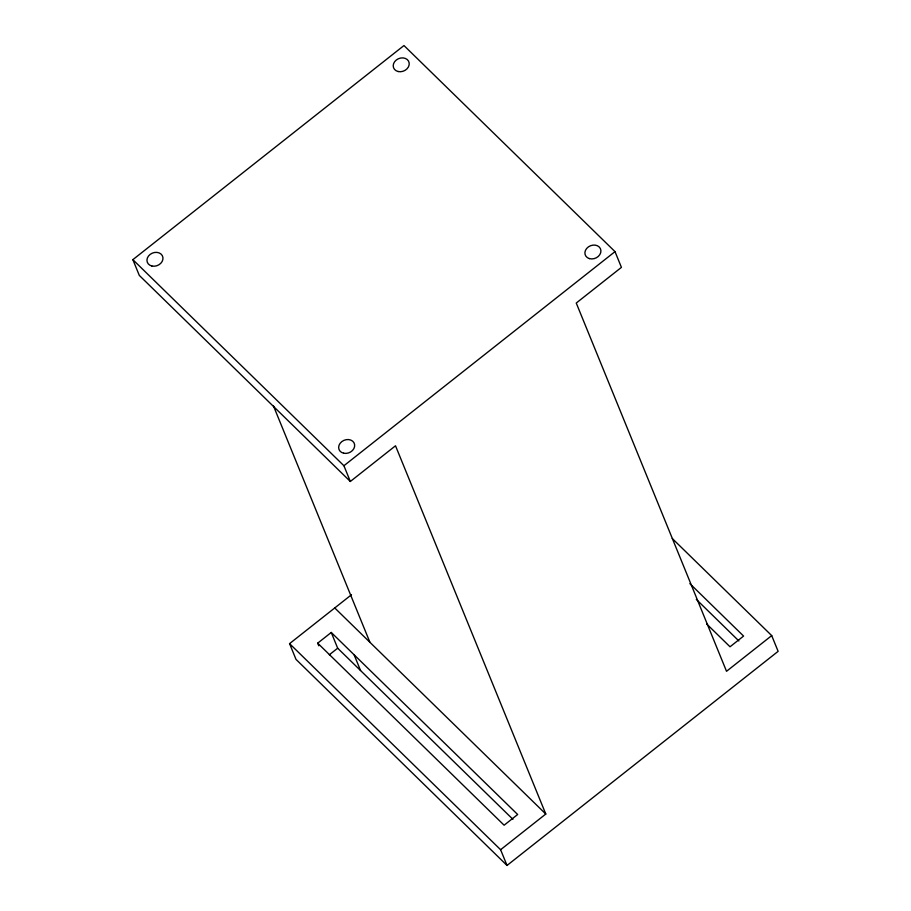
<?xml version="1.0" encoding="UTF-8"?>
<svg xmlns="http://www.w3.org/2000/svg" width="911" height="911" viewBox="0 0 911 911"><rect width="100%" height="100%" fill="white"/><g stroke="black" fill="none" stroke-linecap="round" stroke-linejoin="round"><path stroke-width="1.37" d="M771.708 635.605L778.131 651.342L507.028 865.45L500.606 849.712L545.791 814.024L395.511 445.786L350.336 481.475L139.292 275.395L132.869 259.658L403.972 45.55L615.005 251.63L621.427 267.367L576.253 303.044L726.522 671.293L771.708 635.605L672.272 538.515M350.336 481.475L343.914 465.737L615.005 251.63M507.028 865.45L295.995 659.37L289.573 643.633L351.487 594.735M317.7 643.166L331.251 632.462L517.664 814.502L504.113 825.207L317.7 643.166L318.77 645.785M329.326 654.793L337.674 648.199L331.251 632.462M689.889 583.644L743.581 636.072L730.03 646.776L706.663 623.967M696.311 599.381L738.855 640.934M132.869 259.658L343.914 465.737M334.747 607.956L545.791 814.024M337.674 648.199L512.916 819.319M289.573 643.633L500.606 849.712M273.323 405.566L369.923 642.301M354.117 654.793L360.54 670.519M398.198 71.536A8.21 6.696 -22.2 0 0 409.153 62.882A8.21 6.696 -22.2 0 0 396.296 60.001A8.21 6.696 -22.2 0 0 398.198 71.536M151.852 266.001A8.21 6.696 -22.2 0 0 162.921 257.46A8.21 6.696 -22.2 0 0 150.133 254.408A8.21 6.696 -22.2 0 0 151.852 266.001M343.652 453.211A8.21 6.696 -22.2 0 0 354.607 444.557A8.21 6.696 -22.2 0 0 341.739 441.664A8.21 6.696 -22.2 0 0 343.652 453.211M589.394 258.599A8.21 6.696 -22.2 0 0 600.907 250.536A8.21 6.696 -22.2 0 0 588.426 246.858A8.21 6.696 -22.2 0 0 589.394 258.599"/></g></svg>
